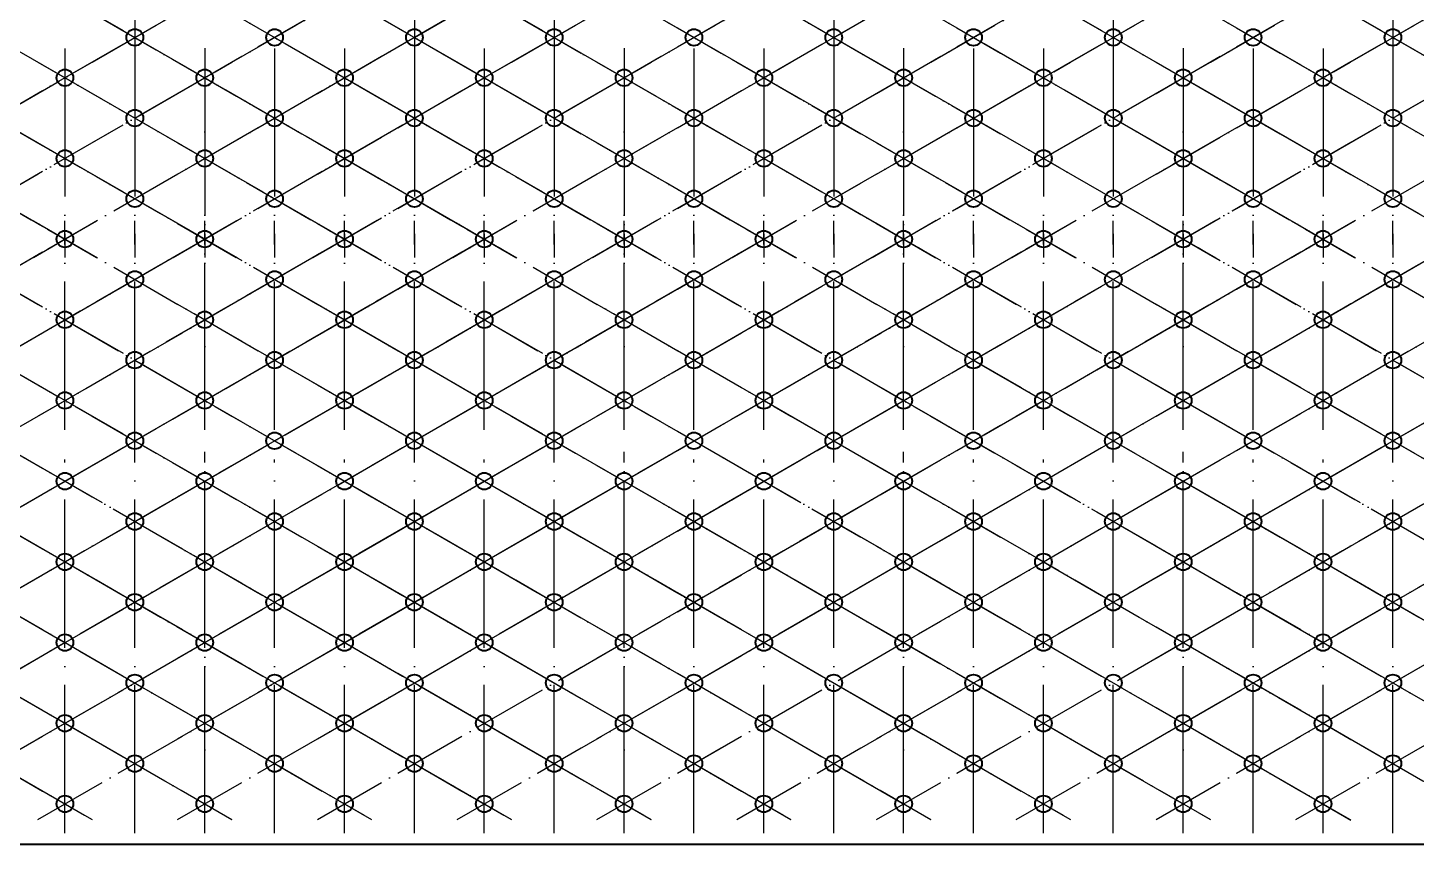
# Model space of a CAD drawing. Header units: millimetres. Extents: x 6220 to 53600, y -8031 to 13822.
# Drawn here: x 41515 to 42639, y -1292 to -631 of the extents above; entities that cross this region are included whole.
import ezdxf

# ---------------------------------------------------------------- set-up
doc = ezdxf.new("R2010")
doc.units = ezdxf.units.MM
doc.linetypes.add('ACAD_ISO04W100', pattern=[30, 24, -3, 0, -3])
doc.layers.add('粗线', color=7, linetype='Continuous', lineweight=40)
doc.layers.add('轮廓线', color=7, linetype='Continuous', lineweight=40)
doc.layers.add('轴线', color=5, linetype='ACAD_ISO04W100')

msp = doc.modelspace()

# ---------------------------------------------------------------- linework, layer by layer
at = {"layer": '粗线', "color": 0}
msp.add_line((39978.525, -1291.553), (43669.331, -1291.553), dxfattribs=at)
at = {"layer": '轮廓线', "color": 0}
for centre in [(41602.023, -638.489), (41602.023, -638.489), (41715.137, -638.489), (41715.137, -638.489), (41715.137, -638.489), (41828.251, -638.489), (41828.251, -638.489), (41828.251, -638.489), (41828.251, -638.489), (41941.365, -638.489), (41941.365, -638.489), (41941.365, -638.489), (41941.365, -638.489), (42054.479, -638.489), (42054.479, -638.489), (42054.479, -638.489), (42054.479, -638.489), (42054.479, -638.489), (42054.479, -638.489), (42054.479, -638.489), (42167.593, -638.489), (42167.593, -638.489), (42167.593, -638.489), (42167.593, -638.489), (42167.593, -638.489), (42280.707, -638.489), (42280.707, -638.489), (42280.707, -638.489), (42280.707, -638.489), (42280.707, -638.489), (42280.707, -638.489), (42393.821, -638.489), (42393.821, -638.489), (42393.821, -638.489), (42393.821, -638.489), (42506.935, -638.489), (42506.935, -638.489), (42506.935, -638.489), (42506.935, -638.489), (42506.935, -638.489), (42506.935, -638.489), (42620.049, -638.489), (42620.049, -638.489), (41545.465, -671.142), (41545.465, -671.142), (41545.465, -671.142), (41545.465, -671.142), (41658.58, -671.142), (41658.58, -671.142), (41658.58, -671.142), (41658.58, -671.142), (41658.58, -671.142), (41658.58, -671.142), (41771.694, -671.142), (41771.694, -671.142), (41771.694, -671.142), (41771.694, -671.142), (41884.808, -671.142), (41884.808, -671.142), (41884.808, -671.142), (41884.808, -671.142), (41884.808, -671.142), (41884.808, -671.142), (41884.808, -671.142), (41884.808, -671.142), (41997.922, -671.142), (41997.922, -671.142), (41997.922, -671.142), (41997.922, -671.142), (41997.922, -671.142), (41997.922, -671.142), (41997.922, -671.142), (41997.922, -671.142), (41997.922, -671.142), (41997.922, -671.142), (41997.922, -671.142), (41997.922, -671.142), (41997.922, -671.142), (41997.922, -671.142), (42111.036, -671.142), (42111.036, -671.142), (42111.036, -671.142), (42111.036, -671.142), (42111.036, -671.142), (42111.036, -671.142), (42111.036, -671.142), (42111.036, -671.142), (42111.036, -671.142), (42111.036, -671.142), (42224.15, -671.142), (42224.15, -671.142), (42224.15, -671.142), (42224.15, -671.142), (42224.15, -671.142), (42224.15, -671.142), (42224.15, -671.142), (42224.15, -671.142), (42224.15, -671.142), (42224.15, -671.142), (42224.15, -671.142), (42224.15, -671.142), (42337.264, -671.142), (42337.264, -671.142), (42337.264, -671.142), (42337.264, -671.142), (42337.264, -671.142), (42337.264, -671.142), (42337.264, -671.142), (42337.264, -671.142), (42450.378, -671.142), (42450.378, -671.142), (42450.378, -671.142), (42450.378, -671.142), (42450.378, -671.142), (42450.378, -671.142), (42450.378, -671.142), (42450.378, -671.142), (42450.378, -671.142), (42450.378, -671.142), (42450.378, -671.142), (42450.378, -671.142), (42563.492, -671.142), (42563.492, -671.142), (42563.492, -671.142), (42563.492, -671.142), (42563.492, -671.142), (42563.492, -671.142), (42563.492, -671.142), (42563.492, -671.142), (41602.023, -703.795), (41602.023, -703.795), (41715.137, -703.795), (41715.137, -703.795), (41828.251, -703.795), (41828.251, -703.795), (41828.251, -703.795), (41828.251, -703.795), (41941.365, -703.795), (41941.365, -703.795), (41941.365, -703.795), (42054.479, -703.795), (42054.479, -703.795), (42054.479, -703.795), (42054.479, -703.795), (42054.479, -703.795), (42167.593, -703.795), (42167.593, -703.795), (42167.593, -703.795), (42167.593, -703.795), (42280.707, -703.795), (42280.707, -703.795), (42280.707, -703.795), (42280.707, -703.795), (42393.821, -703.795), (42393.821, -703.795), (42393.821, -703.795), (42393.821, -703.795), (42506.935, -703.795), (42506.935, -703.795), (42506.935, -703.795), (42506.935, -703.795), (42620.049, -703.795), (42620.049, -703.795), (41545.465, -736.448), (41545.465, -736.448), (41658.58, -736.448), (41658.58, -736.448), (41658.58, -736.448), (41771.694, -736.448), (41771.694, -736.448), (41884.808, -736.448), (41884.808, -736.448), (41884.808, -736.448), (41884.808, -736.448), (41997.922, -736.448), (41997.922, -736.448), (41997.922, -736.448), (41997.922, -736.448), (41997.922, -736.448), (41997.922, -736.448), (41997.922, -736.448), (42111.036, -736.448), (42111.036, -736.448), (42111.036, -736.448), (42111.036, -736.448), (42111.036, -736.448), (42224.15, -736.448), (42224.15, -736.448), (42224.15, -736.448), (42224.15, -736.448), (42224.15, -736.448), (42224.15, -736.448), (42337.264, -736.448), (42337.264, -736.448), (42337.264, -736.448), (42337.264, -736.448), (42450.378, -736.448), (42450.378, -736.448), (42450.378, -736.448), (42450.378, -736.448), (42450.378, -736.448), (42450.378, -736.448), (42563.492, -736.448), (42563.492, -736.448), (42563.492, -736.448), (42563.492, -736.448), (41602.023, -769.102), (41602.023, -769.102), (41715.137, -769.102), (41715.137, -769.102), (41828.251, -769.102), (41828.251, -769.102), (41828.251, -769.102), (41828.251, -769.102), (41941.365, -769.102), (41941.365, -769.102), (41941.365, -769.102), (42054.479, -769.102), (42054.479, -769.102), (42054.479, -769.102), (42054.479, -769.102), (42054.479, -769.102), (42167.593, -769.102), (42167.593, -769.102), (42167.593, -769.102), (42167.593, -769.102), (42280.707, -769.102), (42280.707, -769.102), (42280.707, -769.102), (42280.707, -769.102), (42393.821, -769.102), (42393.821, -769.102), (42393.821, -769.102), (42393.821, -769.102), (42506.935, -769.102), (42506.935, -769.102), (42506.935, -769.102), (42506.935, -769.102), (42620.049, -769.102), (42620.049, -769.102), (41545.465, -801.755), (41545.465, -801.755), (41545.465, -801.755), (41545.465, -801.755), (41658.58, -801.755), (41658.58, -801.755), (41658.58, -801.755), (41658.58, -801.755), (41658.58, -801.755), (41658.58, -801.755), (41771.694, -801.755), (41771.694, -801.755), (41771.694, -801.755), (41771.694, -801.755), (41884.808, -801.755), (41884.808, -801.755), (41884.808, -801.755), (41884.808, -801.755), (41884.808, -801.755), (41884.808, -801.755), (41884.808, -801.755), (41884.808, -801.755), (41997.922, -801.755), (41997.922, -801.755), (41997.922, -801.755), (41997.922, -801.755), (41997.922, -801.755), (41997.922, -801.755), (41997.922, -801.755), (41997.922, -801.755), (41997.922, -801.755), (41997.922, -801.755), (41997.922, -801.755), (41997.922, -801.755), (41997.922, -801.755), (41997.922, -801.755), (42111.036, -801.755), (42111.036, -801.755), (42111.036, -801.755), (42111.036, -801.755), (42111.036, -801.755), (42111.036, -801.755), (42111.036, -801.755), (42111.036, -801.755), (42111.036, -801.755), (42111.036, -801.755), (42224.15, -801.755), (42224.15, -801.755), (42224.15, -801.755), (42224.15, -801.755), (42224.15, -801.755), (42224.15, -801.755), (42224.15, -801.755), (42224.15, -801.755), (42224.15, -801.755), (42224.15, -801.755), (42224.15, -801.755), (42224.15, -801.755), (42337.264, -801.755), (42337.264, -801.755), (42337.264, -801.755), (42337.264, -801.755), (42337.264, -801.755), (42337.264, -801.755), (42337.264, -801.755), (42337.264, -801.755), (42450.378, -801.755), (42450.378, -801.755), (42450.378, -801.755), (42450.378, -801.755), (42450.378, -801.755), (42450.378, -801.755), (42450.378, -801.755), (42450.378, -801.755), (42450.378, -801.755), (42450.378, -801.755), (42450.378, -801.755), (42450.378, -801.755), (42563.492, -801.755), (42563.492, -801.755), (42563.492, -801.755), (42563.492, -801.755), (42563.492, -801.755), (42563.492, -801.755), (42563.492, -801.755), (42563.492, -801.755), (41602.023, -834.408), (41602.023, -834.408), (41715.137, -834.408), (41715.137, -834.408), (41828.251, -834.408), (41828.251, -834.408), (41828.251, -834.408), (41828.251, -834.408), (41941.365, -834.408), (41941.365, -834.408), (41941.365, -834.408), (42054.479, -834.408), (42054.479, -834.408), (42054.479, -834.408), (42054.479, -834.408), (42054.479, -834.408), (42167.593, -834.408), (42167.593, -834.408), (42167.593, -834.408), (42167.593, -834.408), (42280.707, -834.408), (42280.707, -834.408), (42280.707, -834.408), (42280.707, -834.408), (42393.821, -834.408), (42393.821, -834.408), (42393.821, -834.408), (42393.821, -834.408), (42506.935, -834.408), (42506.935, -834.408), (42506.935, -834.408), (42506.935, -834.408), (42620.049, -834.408), (42620.049, -834.408), (41545.465, -867.061), (41545.465, -867.061), (41658.58, -867.061), (41658.58, -867.061), (41658.58, -867.061), (41771.694, -867.061), (41771.694, -867.061), (41884.808, -867.061), (41884.808, -867.061), (41884.808, -867.061), (41884.808, -867.061), (41997.922, -867.061), (41997.922, -867.061), (41997.922, -867.061), (41997.922, -867.061), (41997.922, -867.061), (41997.922, -867.061), (41997.922, -867.061), (42111.036, -867.061), (42111.036, -867.061), (42111.036, -867.061), (42111.036, -867.061), (42111.036, -867.061), (42224.15, -867.061), (42224.15, -867.061), (42224.15, -867.061), (42224.15, -867.061), (42224.15, -867.061), (42224.15, -867.061), (42337.264, -867.061), (42337.264, -867.061), (42337.264, -867.061), (42337.264, -867.061), (42450.378, -867.061), (42450.378, -867.061), (42450.378, -867.061), (42450.378, -867.061), (42450.378, -867.061), (42450.378, -867.061), (42563.492, -867.061), (42563.492, -867.061), (42563.492, -867.061), (42563.492, -867.061), (41602.023, -899.714), (41602.023, -899.714), (41715.137, -899.714), (41715.137, -899.714), (41828.251, -899.714), (41828.251, -899.714), (41828.251, -899.714), (41828.251, -899.714), (41941.365, -899.714), (41941.365, -899.714), (41941.365, -899.714), (42054.479, -899.714), (42054.479, -899.714), (42054.479, -899.714), (42054.479, -899.714), (42054.479, -899.714), (42167.593, -899.714), (42167.593, -899.714), (42167.593, -899.714), (42167.593, -899.714), (42280.707, -899.714), (42280.707, -899.714), (42280.707, -899.714), (42280.707, -899.714), (42393.821, -899.714), (42393.821, -899.714), (42393.821, -899.714), (42393.821, -899.714), (42506.935, -899.714), (42506.935, -899.714), (42506.935, -899.714), (42506.935, -899.714), (42620.049, -899.714), (42620.049, -899.714), (41545.465, -932.368), (41545.465, -932.368), (41545.465, -932.368), (41545.465, -932.368), (41658.58, -932.368), (41658.58, -932.368), (41658.58, -932.368), (41658.58, -932.368), (41658.58, -932.368), (41658.58, -932.368), (41771.694, -932.368), (41771.694, -932.368), (41771.694, -932.368), (41771.694, -932.368), (41884.808, -932.368), (41884.808, -932.368), (41884.808, -932.368), (41884.808, -932.368), (41884.808, -932.368), (41884.808, -932.368), (41884.808, -932.368), (41884.808, -932.368), (41997.922, -932.368), (41997.922, -932.368), (41997.922, -932.368), (41997.922, -932.368), (41997.922, -932.368), (41997.922, -932.368), (41997.922, -932.368), (41997.922, -932.368), (41997.922, -932.368), (41997.922, -932.368), (41997.922, -932.368), (41997.922, -932.368), (41997.922, -932.368), (41997.922, -932.368), (42111.036, -932.368), (42111.036, -932.368), (42111.036, -932.368), (42111.036, -932.368), (42111.036, -932.368), (42111.036, -932.368), (42111.036, -932.368), (42111.036, -932.368), (42111.036, -932.368), (42111.036, -932.368), (42224.15, -932.368), (42224.15, -932.368), (42224.15, -932.368), (42224.15, -932.368), (42224.15, -932.368), (42224.15, -932.368), (42224.15, -932.368), (42224.15, -932.368), (42224.15, -932.368), (42224.15, -932.368), (42224.15, -932.368), (42224.15, -932.368), (42337.264, -932.368), (42337.264, -932.368), (42337.264, -932.368), (42337.264, -932.368), (42337.264, -932.368), (42337.264, -932.368), (42337.264, -932.368), (42337.264, -932.368), (42450.378, -932.368), (42450.378, -932.368), (42450.378, -932.368), (42450.378, -932.368), (42450.378, -932.368), (42450.378, -932.368), (42450.378, -932.368), (42450.378, -932.368), (42450.378, -932.368), (42450.378, -932.368), (42450.378, -932.368), (42450.378, -932.368), (42563.492, -932.368), (42563.492, -932.368), (42563.492, -932.368), (42563.492, -932.368), (42563.492, -932.368), (42563.492, -932.368), (42563.492, -932.368), (42563.492, -932.368), (41602.023, -965.021), (41602.023, -965.021), (41715.137, -965.021), (41715.137, -965.021), (41715.137, -965.021), (41828.251, -965.021), (41828.251, -965.021), (41828.251, -965.021), (41828.251, -965.021), (41941.365, -965.021), (41941.365, -965.021), (41941.365, -965.021), (41941.365, -965.021), (42054.479, -965.021), (42054.479, -965.021), (42054.479, -965.021), (42054.479, -965.021), (42054.479, -965.021), (42054.479, -965.021), (42054.479, -965.021), (42167.593, -965.021), (42167.593, -965.021), (42167.593, -965.021), (42167.593, -965.021), (42167.593, -965.021), (42280.707, -965.021), (42280.707, -965.021), (42280.707, -965.021), (42280.707, -965.021), (42280.707, -965.021), (42280.707, -965.021), (42393.821, -965.021), (42393.821, -965.021), (42393.821, -965.021), (42393.821, -965.021), (42506.935, -965.021), (42506.935, -965.021), (42506.935, -965.021), (42506.935, -965.021), (42506.935, -965.021), (42506.935, -965.021), (42620.049, -965.021), (42620.049, -965.021), (41545.465, -997.674), (41545.465, -997.674), (41545.465, -997.674), (41545.465, -997.674), (41658.58, -997.674), (41658.58, -997.674), (41658.58, -997.674), (41658.58, -997.674), (41658.58, -997.674), (41658.58, -997.674), (41771.694, -997.674), (41771.694, -997.674), (41771.694, -997.674), (41771.694, -997.674), (41884.808, -997.674), (41884.808, -997.674), (41884.808, -997.674), (41884.808, -997.674), (41884.808, -997.674), (41884.808, -997.674), (41884.808, -997.674), (41884.808, -997.674), (41997.922, -997.674), (41997.922, -997.674), (41997.922, -997.674), (41997.922, -997.674), (41997.922, -997.674), (41997.922, -997.674), (41997.922, -997.674), (41997.922, -997.674), (41997.922, -997.674), (41997.922, -997.674), (41997.922, -997.674), (41997.922, -997.674), (41997.922, -997.674), (41997.922, -997.674), (42111.036, -997.674), (42111.036, -997.674), (42111.036, -997.674), (42111.036, -997.674), (42111.036, -997.674), (42111.036, -997.674), (42111.036, -997.674), (42111.036, -997.674), (42111.036, -997.674), (42111.036, -997.674), (42224.15, -997.674), (42224.15, -997.674), (42224.15, -997.674), (42224.15, -997.674), (42224.15, -997.674), (42224.15, -997.674), (42224.15, -997.674), (42224.15, -997.674), (42224.15, -997.674), (42224.15, -997.674), (42224.15, -997.674), (42224.15, -997.674), (42337.264, -997.674), (42337.264, -997.674), (42337.264, -997.674), (42337.264, -997.674), (42337.264, -997.674), (42337.264, -997.674), (42337.264, -997.674), (42337.264, -997.674), (42450.378, -997.674), (42450.378, -997.674), (42450.378, -997.674), (42450.378, -997.674), (42450.378, -997.674), (42450.378, -997.674), (42450.378, -997.674), (42450.378, -997.674), (42450.378, -997.674), (42450.378, -997.674), (42450.378, -997.674), (42450.378, -997.674), (42563.492, -997.674), (42563.492, -997.674), (42563.492, -997.674), (42563.492, -997.674), (42563.492, -997.674), (42563.492, -997.674), (42563.492, -997.674), (42563.492, -997.674), (41602.023, -1030.327), (41602.023, -1030.327), (41715.137, -1030.327), (41715.137, -1030.327), (41715.137, -1030.327), (41828.251, -1030.327), (41828.251, -1030.327), (41828.251, -1030.327), (41828.251, -1030.327), (41941.365, -1030.327), (41941.365, -1030.327), (41941.365, -1030.327), (41941.365, -1030.327), (42054.479, -1030.327), (42054.479, -1030.327), (42054.479, -1030.327), (42054.479, -1030.327), (42054.479, -1030.327), (42054.479, -1030.327), (42054.479, -1030.327), (42167.593, -1030.327), (42167.593, -1030.327), (42167.593, -1030.327), (42167.593, -1030.327), (42167.593, -1030.327), (42280.707, -1030.327), (42280.707, -1030.327), (42280.707, -1030.327), (42280.707, -1030.327), (42280.707, -1030.327), (42280.707, -1030.327), (42393.821, -1030.327), (42393.821, -1030.327), (42393.821, -1030.327), (42393.821, -1030.327), (42506.935, -1030.327), (42506.935, -1030.327), (42506.935, -1030.327), (42506.935, -1030.327), (42506.935, -1030.327), (42506.935, -1030.327), (42620.049, -1030.327), (42620.049, -1030.327), (41545.465, -1062.981), (41545.465, -1062.981), (41658.58, -1062.981), (41658.58, -1062.981), (41658.58, -1062.981), (41771.694, -1062.981), (41771.694, -1062.981), (41884.808, -1062.981), (41884.808, -1062.981), (41884.808, -1062.981), (41884.808, -1062.981), (41997.922, -1062.981), (41997.922, -1062.981), (41997.922, -1062.981), (41997.922, -1062.981), (41997.922, -1062.981), (41997.922, -1062.981), (41997.922, -1062.981), (42111.036, -1062.981), (42111.036, -1062.981), (42111.036, -1062.981), (42111.036, -1062.981), (42111.036, -1062.981), (42224.15, -1062.981), (42224.15, -1062.981), (42224.15, -1062.981), (42224.15, -1062.981), (42224.15, -1062.981), (42224.15, -1062.981), (42337.264, -1062.981), (42337.264, -1062.981), (42337.264, -1062.981), (42337.264, -1062.981), (42450.378, -1062.981), (42450.378, -1062.981), (42450.378, -1062.981), (42450.378, -1062.981), (42450.378, -1062.981), (42450.378, -1062.981), (42563.492, -1062.981), (42563.492, -1062.981), (42563.492, -1062.981), (42563.492, -1062.981), (41602.023, -1095.634), (41602.023, -1095.634), (41715.137, -1095.634), (41715.137, -1095.634), (41715.137, -1095.634), (41828.251, -1095.634), (41828.251, -1095.634), (41828.251, -1095.634), (41828.251, -1095.634), (41941.365, -1095.634), (41941.365, -1095.634), (41941.365, -1095.634), (41941.365, -1095.634), (42054.479, -1095.634), (42054.479, -1095.634), (42054.479, -1095.634), (42054.479, -1095.634), (42054.479, -1095.634), (42054.479, -1095.634), (42054.479, -1095.634), (42167.593, -1095.634), (42167.593, -1095.634), (42167.593, -1095.634), (42167.593, -1095.634), (42167.593, -1095.634), (42280.707, -1095.634), (42280.707, -1095.634), (42280.707, -1095.634), (42280.707, -1095.634), (42280.707, -1095.634), (42280.707, -1095.634), (42393.821, -1095.634), (42393.821, -1095.634), (42393.821, -1095.634), (42393.821, -1095.634), (42506.935, -1095.634), (42506.935, -1095.634), (42506.935, -1095.634), (42506.935, -1095.634), (42506.935, -1095.634), (42506.935, -1095.634), (42620.049, -1095.634), (42620.049, -1095.634), (41545.465, -1128.287), (41545.465, -1128.287), (41658.58, -1128.287), (41658.58, -1128.287), (41658.58, -1128.287), (41771.694, -1128.287), (41771.694, -1128.287), (41884.808, -1128.287), (41884.808, -1128.287), (41884.808, -1128.287), (41884.808, -1128.287), (41997.922, -1128.287), (41997.922, -1128.287), (41997.922, -1128.287), (41997.922, -1128.287), (41997.922, -1128.287), (41997.922, -1128.287), (41997.922, -1128.287), (42111.036, -1128.287), (42111.036, -1128.287), (42111.036, -1128.287), (42111.036, -1128.287), (42111.036, -1128.287), (42224.15, -1128.287), (42224.15, -1128.287), (42224.15, -1128.287), (42224.15, -1128.287), (42224.15, -1128.287), (42224.15, -1128.287), (42337.264, -1128.287), (42337.264, -1128.287), (42337.264, -1128.287), (42337.264, -1128.287), (42450.378, -1128.287), (42450.378, -1128.287), (42450.378, -1128.287), (42450.378, -1128.287), (42450.378, -1128.287), (42450.378, -1128.287), (42563.492, -1128.287), (42563.492, -1128.287), (42563.492, -1128.287), (42563.492, -1128.287), (41602.023, -1160.94), (41602.023, -1160.94), (41715.137, -1160.94), (41715.137, -1160.94), (41715.137, -1160.94), (41828.251, -1160.94), (41828.251, -1160.94), (41828.251, -1160.94), (41828.251, -1160.94), (41941.365, -1160.94), (41941.365, -1160.94), (41941.365, -1160.94), (41941.365, -1160.94), (42054.479, -1160.94), (42054.479, -1160.94), (42054.479, -1160.94), (42054.479, -1160.94), (42054.479, -1160.94), (42054.479, -1160.94), (42054.479, -1160.94), (42167.593, -1160.94), (42167.593, -1160.94), (42167.593, -1160.94), (42167.593, -1160.94), (42167.593, -1160.94), (42280.707, -1160.94), (42280.707, -1160.94), (42280.707, -1160.94), (42280.707, -1160.94), (42280.707, -1160.94), (42280.707, -1160.94), (42393.821, -1160.94), (42393.821, -1160.94), (42393.821, -1160.94), (42393.821, -1160.94), (42506.935, -1160.94), (42506.935, -1160.94), (42506.935, -1160.94), (42506.935, -1160.94), (42506.935, -1160.94), (42506.935, -1160.94), (42620.049, -1160.94), (42620.049, -1160.94), (41545.465, -1193.593), (41545.465, -1193.593), (41658.58, -1193.593), (41658.58, -1193.593), (41658.58, -1193.593), (41771.694, -1193.593), (41771.694, -1193.593), (41884.808, -1193.593), (41884.808, -1193.593), (41884.808, -1193.593), (41884.808, -1193.593), (41997.922, -1193.593), (41997.922, -1193.593), (41997.922, -1193.593), (41997.922, -1193.593), (41997.922, -1193.593), (41997.922, -1193.593), (41997.922, -1193.593), (42111.036, -1193.593), (42111.036, -1193.593), (42111.036, -1193.593), (42111.036, -1193.593), (42111.036, -1193.593), (42224.15, -1193.593), (42224.15, -1193.593), (42224.15, -1193.593), (42224.15, -1193.593), (42224.15, -1193.593), (42224.15, -1193.593), (42337.264, -1193.593), (42337.264, -1193.593), (42337.264, -1193.593), (42337.264, -1193.593), (42450.378, -1193.593), (42450.378, -1193.593), (42450.378, -1193.593), (42450.378, -1193.593), (42450.378, -1193.593), (42450.378, -1193.593), (42563.492, -1193.593), (42563.492, -1193.593), (42563.492, -1193.593), (42563.492, -1193.593), (41602.023, -1226.247), (41602.023, -1226.247), (41715.137, -1226.247), (41715.137, -1226.247), (41715.137, -1226.247), (41828.251, -1226.247), (41828.251, -1226.247), (41828.251, -1226.247), (41828.251, -1226.247), (41941.365, -1226.247), (41941.365, -1226.247), (41941.365, -1226.247), (41941.365, -1226.247), (42054.479, -1226.247), (42054.479, -1226.247), (42054.479, -1226.247), (42054.479, -1226.247), (42054.479, -1226.247), (42054.479, -1226.247), (42054.479, -1226.247), (42167.593, -1226.247), (42167.593, -1226.247), (42167.593, -1226.247), (42167.593, -1226.247), (42167.593, -1226.247), (42280.707, -1226.247), (42280.707, -1226.247), (42280.707, -1226.247), (42280.707, -1226.247), (42280.707, -1226.247), (42280.707, -1226.247), (42393.821, -1226.247), (42393.821, -1226.247), (42393.821, -1226.247), (42393.821, -1226.247), (42506.935, -1226.247), (42506.935, -1226.247), (42506.935, -1226.247), (42506.935, -1226.247), (42506.935, -1226.247), (42506.935, -1226.247), (42620.049, -1226.247), (42620.049, -1226.247), (41545.465, -1258.9), (41545.465, -1258.9), (41658.58, -1258.9), (41658.58, -1258.9), (41658.58, -1258.9), (41771.694, -1258.9), (41771.694, -1258.9), (41884.808, -1258.9), (41884.808, -1258.9), (41884.808, -1258.9), (41884.808, -1258.9), (41997.922, -1258.9), (41997.922, -1258.9), (41997.922, -1258.9), (41997.922, -1258.9), (41997.922, -1258.9), (41997.922, -1258.9), (41997.922, -1258.9), (42111.036, -1258.9), (42111.036, -1258.9), (42111.036, -1258.9), (42111.036, -1258.9), (42111.036, -1258.9), (42224.15, -1258.9), (42224.15, -1258.9), (42224.15, -1258.9), (42224.15, -1258.9), (42224.15, -1258.9), (42224.15, -1258.9), (42337.264, -1258.9), (42337.264, -1258.9), (42337.264, -1258.9), (42337.264, -1258.9), (42450.378, -1258.9), (42450.378, -1258.9), (42450.378, -1258.9), (42450.378, -1258.9), (42450.378, -1258.9), (42450.378, -1258.9), (42563.492, -1258.9), (42563.492, -1258.9), (42563.492, -1258.9), (42563.492, -1258.9)]:
    msp.add_circle(centre, 6.754, dxfattribs=at)
at = {"layer": '轴线', "color": 0, "ltscale": 5}
for p, q in [((41602.023, -320.869), (41602.023, -657.374)), ((41828.251, -320.869), (41828.251, -657.374)), ((41941.365, -320.869), (41941.365, -657.374)), ((42167.593, -320.869), (42167.593, -657.374)), ((42167.593, -320.869), (42167.593, -657.374)), ((42393.821, -320.869), (42393.821, -657.374)), ((42393.821, -320.869), (42393.821, -657.374)), ((42620.049, -320.869), (42620.049, -657.374)), ((41545.465, -647.401), (41545.465, -816.509)), ((41545.465, -647.401), (41545.465, -816.509)), ((41602.023, -647.401), (41602.023, -816.509)), ((41602.023, -647.401), (41602.023, -816.509)), ((41658.58, -647.401), (41658.58, -816.509)), ((41658.58, -647.401), (41658.58, -816.509)), ((41715.137, -647.401), (41715.137, -816.509)), ((41715.137, -647.401), (41715.137, -816.509)), ((41771.694, -647.401), (41771.694, -816.509)), ((41771.694, -647.401), (41771.694, -816.509)), ((41828.251, -647.401), (41828.251, -816.509)), ((41828.251, -647.401), (41828.251, -816.509)), ((41884.808, -647.401), (41884.808, -816.509)), ((41884.808, -647.401), (41884.808, -816.509)), ((41884.808, -647.401), (41884.808, -816.509)), ((41884.808, -647.401), (41884.808, -816.509)), ((41941.365, -647.401), (41941.365, -816.509)), ((41941.365, -647.401), (41941.365, -816.509)), ((41941.365, -647.401), (41941.365, -816.509)), ((41997.922, -647.401), (41997.922, -816.509)), ((41997.922, -647.401), (41997.922, -816.509)), ((41997.922, -647.401), (41997.922, -816.509)), ((41997.922, -647.401), (41997.922, -816.509)), ((41997.922, -647.401), (41997.922, -816.509)), ((42054.479, -647.401), (42054.479, -816.509)), ((42054.479, -647.401), (42054.479, -816.509)), ((42054.479, -647.401), (42054.479, -816.509)), ((42054.479, -647.401), (42054.479, -816.509)), ((42054.479, -647.401), (42054.479, -816.509)), ((42111.036, -647.401), (42111.036, -816.509)), ((42111.036, -647.401), (42111.036, -816.509)), ((42111.036, -647.401), (42111.036, -816.509)), ((42111.036, -647.401), (42111.036, -816.509)), ((42111.036, -647.401), (42111.036, -816.509)), ((42167.593, -647.401), (42167.593, -816.509)), ((42167.593, -647.401), (42167.593, -816.509)), ((42167.593, -647.401), (42167.593, -816.509)), ((42167.593, -647.401), (42167.593, -816.509)), ((42224.15, -647.401), (42224.15, -816.509)), ((42224.15, -647.401), (42224.15, -816.509)), ((42224.15, -647.401), (42224.15, -816.509)), ((42224.15, -647.401), (42224.15, -816.509)), ((42280.707, -647.401), (42280.707, -816.509)), ((42280.707, -647.401), (42280.707, -816.509)), ((42280.707, -647.401), (42280.707, -816.509)), ((42280.707, -647.401), (42280.707, -816.509)), ((42337.264, -647.401), (42337.264, -816.509)), ((42337.264, -647.401), (42337.264, -816.509)), ((42337.264, -647.401), (42337.264, -816.509)), ((42337.264, -647.401), (42337.264, -816.509)), ((42393.821, -647.401), (42393.821, -816.509)), ((42393.821, -647.401), (42393.821, -816.509)), ((42393.821, -647.401), (42393.821, -816.509)), ((42393.821, -647.401), (42393.821, -816.509)), ((42450.378, -647.401), (42450.378, -816.509)), ((42450.378, -647.401), (42450.378, -816.509)), ((42450.378, -647.401), (42450.378, -816.509)), ((42450.378, -647.401), (42450.378, -816.509)), ((42506.935, -647.401), (42506.935, -816.509)), ((42506.935, -647.401), (42506.935, -816.509)), ((42506.935, -647.401), (42506.935, -816.509)), ((42506.935, -647.401), (42506.935, -816.509)), ((42563.492, -647.401), (42563.492, -816.509)), ((42563.492, -647.401), (42563.492, -816.509)), ((42563.492, -647.401), (42563.492, -816.509)), ((42563.492, -647.401), (42563.492, -816.509)), ((42620.049, -647.401), (42620.049, -816.509)), ((42620.049, -647.401), (42620.049, -816.509)), ((41545.465, -956.109), (41545.465, -787)), ((41545.465, -956.109), (41545.465, -787)), ((41602.023, -956.109), (41602.023, -787)), ((41602.023, -956.109), (41602.023, -787)), ((41658.58, -956.109), (41658.58, -787)), ((41658.58, -956.109), (41658.58, -787)), ((41715.137, -956.109), (41715.137, -787)), ((41715.137, -956.109), (41715.137, -787)), ((41771.694, -956.109), (41771.694, -787)), ((41771.694, -956.109), (41771.694, -787)), ((41828.251, -956.109), (41828.251, -787)), ((41828.251, -956.109), (41828.251, -787)), ((41884.808, -956.109), (41884.808, -787)), ((41884.808, -956.109), (41884.808, -787)), ((41884.808, -956.109), (41884.808, -787)), ((41884.808, -956.109), (41884.808, -787)), ((41941.365, -956.109), (41941.365, -787)), ((41941.365, -956.109), (41941.365, -787)), ((41941.365, -956.109), (41941.365, -787)), ((41997.922, -956.109), (41997.922, -787)), ((41997.922, -956.109), (41997.922, -787)), ((41997.922, -956.109), (41997.922, -787)), ((41997.922, -956.109), (41997.922, -787)), ((41997.922, -956.109), (41997.922, -787)), ((42054.479, -956.109), (42054.479, -787)), ((42054.479, -956.109), (42054.479, -787)), ((42054.479, -956.109), (42054.479, -787)), ((42054.479, -956.109), (42054.479, -787)), ((42054.479, -956.109), (42054.479, -787)), ((42111.036, -956.109), (42111.036, -787)), ((42111.036, -956.109), (42111.036, -787)), ((42111.036, -956.109), (42111.036, -787)), ((42111.036, -956.109), (42111.036, -787)), ((42111.036, -956.109), (42111.036, -787)), ((42167.593, -956.109), (42167.593, -787)), ((42167.593, -956.109), (42167.593, -787)), ((42167.593, -956.109), (42167.593, -787)), ((42167.593, -956.109), (42167.593, -787)), ((42224.15, -956.109), (42224.15, -787)), ((42224.15, -956.109), (42224.15, -787)), ((42224.15, -956.109), (42224.15, -787)), ((42224.15, -956.109), (42224.15, -787)), ((42280.707, -956.109), (42280.707, -787)), ((42280.707, -956.109), (42280.707, -787)), ((42280.707, -956.109), (42280.707, -787)), ((42280.707, -956.109), (42280.707, -787)), ((42337.264, -956.109), (42337.264, -787)), ((42337.264, -956.109), (42337.264, -787)), ((42337.264, -956.109), (42337.264, -787)), ((42337.264, -956.109), (42337.264, -787)), ((42393.821, -956.109), (42393.821, -787)), ((42393.821, -956.109), (42393.821, -787)), ((42393.821, -956.109), (42393.821, -787)), ((42393.821, -956.109), (42393.821, -787)), ((42450.378, -956.109), (42450.378, -787)), ((42450.378, -956.109), (42450.378, -787)), ((42450.378, -956.109), (42450.378, -787)), ((42450.378, -956.109), (42450.378, -787)), ((42506.935, -956.109), (42506.935, -787)), ((42506.935, -956.109), (42506.935, -787)), ((42506.935, -956.109), (42506.935, -787)), ((42506.935, -956.109), (42506.935, -787)), ((42563.492, -956.109), (42563.492, -787)), ((42563.492, -956.109), (42563.492, -787)), ((42563.492, -956.109), (42563.492, -787)), ((42563.492, -956.109), (42563.492, -787)), ((42620.049, -956.109), (42620.049, -787)), ((42620.049, -956.109), (42620.049, -787)), ((41602.023, -1282.641), (41602.023, -946.136)), ((41828.251, -1282.641), (41828.251, -946.136)), ((41941.365, -1282.641), (41941.365, -946.136)), ((42167.593, -1282.641), (42167.593, -946.136)), ((42167.593, -1282.641), (42167.593, -946.136)), ((42393.821, -1282.641), (42393.821, -946.136)), ((42393.821, -1282.641), (42393.821, -946.136)), ((42620.049, -1282.641), (42620.049, -946.136)), ((41545.465, -1282.641), (41545.465, -980.111)), ((41545.465, -1282.641), (41545.465, -980.111)), ((41602.023, -1282.641), (41602.023, -980.111)), ((41658.58, -1282.641), (41658.58, -980.111)), ((41658.58, -1282.641), (41658.58, -980.111)), ((41715.137, -1282.641), (41715.137, -980.111)), ((41715.137, -1282.641), (41715.137, -980.111)), ((41715.137, -1282.641), (41715.137, -980.111)), ((41771.694, -1282.641), (41771.694, -980.111)), ((41771.694, -1282.641), (41771.694, -980.111)), ((41828.251, -1282.641), (41828.251, -980.111)), ((41884.808, -1282.641), (41884.808, -980.111)), ((41884.808, -1282.641), (41884.808, -980.111)), ((41884.808, -1282.641), (41884.808, -980.111)), ((41884.808, -1282.641), (41884.808, -980.111)), ((41941.365, -1282.641), (41941.365, -980.111)), ((41941.365, -1282.641), (41941.365, -980.111)), ((41941.365, -1282.641), (41941.365, -980.111)), ((41997.922, -1282.641), (41997.922, -980.111)), ((41997.922, -1282.641), (41997.922, -980.111)), ((41997.922, -1282.641), (41997.922, -980.111)), ((41997.922, -1282.641), (41997.922, -980.111)), ((41997.922, -1282.641), (41997.922, -980.111)), ((42054.479, -1282.641), (42054.479, -980.111)), ((42054.479, -1282.641), (42054.479, -980.111)), ((42054.479, -1282.641), (42054.479, -980.111)), ((42054.479, -1282.641), (42054.479, -980.111)), ((42054.479, -1282.641), (42054.479, -980.111)), ((42054.479, -1282.641), (42054.479, -980.111)), ((42054.479, -1282.641), (42054.479, -980.111)), ((42111.036, -1282.641), (42111.036, -980.111)), ((42111.036, -1282.641), (42111.036, -980.111)), ((42111.036, -1282.641), (42111.036, -980.111)), ((42111.036, -1282.641), (42111.036, -980.111)), ((42111.036, -1282.641), (42111.036, -980.111)), ((42167.593, -1282.641), (42167.593, -980.111)), ((42167.593, -1282.641), (42167.593, -980.111)), ((42167.593, -1282.641), (42167.593, -980.111)), ((42224.15, -1282.641), (42224.15, -980.111)), ((42224.15, -1282.641), (42224.15, -980.111)), ((42224.15, -1282.641), (42224.15, -980.111)), ((42224.15, -1282.641), (42224.15, -980.111)), ((42280.707, -1282.641), (42280.707, -980.111)), ((42280.707, -1282.641), (42280.707, -980.111)), ((42280.707, -1282.641), (42280.707, -980.111)), ((42280.707, -1282.641), (42280.707, -980.111)), ((42280.707, -1282.641), (42280.707, -980.111)), ((42280.707, -1282.641), (42280.707, -980.111)), ((42337.264, -1282.641), (42337.264, -980.111)), ((42337.264, -1282.641), (42337.264, -980.111)), ((42337.264, -1282.641), (42337.264, -980.111)), ((42337.264, -1282.641), (42337.264, -980.111)), ((42393.821, -1282.641), (42393.821, -980.111)), ((42393.821, -1282.641), (42393.821, -980.111)), ((42450.378, -1282.641), (42450.378, -980.111)), ((42450.378, -1282.641), (42450.378, -980.111)), ((42450.378, -1282.641), (42450.378, -980.111)), ((42450.378, -1282.641), (42450.378, -980.111)), ((42506.935, -1282.641), (42506.935, -980.111)), ((42506.935, -1282.641), (42506.935, -980.111)), ((42506.935, -1282.641), (42506.935, -980.111)), ((42506.935, -1282.641), (42506.935, -980.111)), ((42506.935, -1282.641), (42506.935, -980.111)), ((42506.935, -1282.641), (42506.935, -980.111)), ((42563.492, -1282.641), (42563.492, -980.111)), ((42563.492, -1282.641), (42563.492, -980.111)), ((42563.492, -1282.641), (42563.492, -980.111)), ((42563.492, -1282.641), (42563.492, -980.111)), ((42620.049, -1282.641), (42620.049, -980.111))]:
    msp.add_line(p, q, dxfattribs=at)
at = {"layer": '轴线', "color": 0, "ltscale": 2.5}
for p, q in [((41602.023, -638.489), (41963.305, -429.902)), ((41715.137, -638.489), (42076.419, -429.902)), ((41715.137, -638.489), (42076.419, -429.902)), ((41828.251, -638.489), (42189.533, -429.902)), ((41941.365, -638.489), (42302.647, -429.902)), ((41941.365, -638.489), (42302.647, -429.902)), ((42167.593, -638.489), (42528.875, -429.902)), ((42167.593, -638.489), (42528.875, -429.902)), ((42393.821, -638.489), (42755.103, -429.902)), ((42620.049, -638.489), (42981.332, -429.902)), ((41680.524, -658.472), (41963.305, -495.209)), ((41793.638, -658.472), (42076.419, -495.209)), ((41793.638, -658.472), (42076.419, -495.209)), ((41906.752, -658.472), (42189.533, -495.209)), ((42019.866, -658.472), (42302.647, -495.209)), ((42019.866, -658.472), (42302.647, -495.209)), ((42246.094, -658.472), (42528.875, -495.209)), ((42246.094, -658.472), (42528.875, -495.209)), ((42472.322, -658.472), (42755.103, -495.209)), ((41410.407, -527.859), (41602.023, -638.489)), ((41636.635, -527.859), (41828.251, -638.489)), ((41749.749, -527.859), (41941.365, -638.489)), ((41975.977, -527.859), (42167.593, -638.489)), ((41975.977, -527.859), (42167.593, -638.489)), ((42202.206, -527.859), (42393.821, -638.489)), ((42202.206, -527.859), (42393.821, -638.489)), ((42393.821, -638.489), (42586.113, -527.469)), ((42428.434, -527.859), (42620.049, -638.489)), ((41567.41, -658.472), (41737.077, -560.515)), ((41793.638, -658.472), (41963.305, -560.515)), ((41906.752, -658.472), (42076.419, -560.515)), ((41906.752, -658.472), (42076.419, -560.515)), ((42019.866, -658.472), (42189.533, -560.515)), ((42132.98, -658.472), (42302.647, -560.515)), ((42132.98, -658.472), (42302.647, -560.515)), ((42359.208, -658.472), (42528.875, -560.515)), ((42359.208, -658.472), (42528.875, -560.515)), ((42585.437, -658.472), (42755.103, -560.515)), ((41636.635, -593.166), (41737.077, -651.156)), ((41636.635, -683.811), (41793.638, -593.166)), ((41749.749, -683.811), (41906.752, -593.166)), ((41862.863, -593.166), (41963.305, -651.156)), ((41975.977, -593.166), (42076.419, -651.156)), ((41975.977, -683.811), (42132.98, -593.166)), ((41975.977, -593.166), (42076.419, -651.156)), ((41975.977, -683.811), (42132.98, -593.166)), ((42089.092, -593.166), (42189.533, -651.156)), ((42202.206, -593.166), (42302.647, -651.156)), ((42202.206, -683.811), (42359.208, -593.166)), ((42202.206, -593.166), (42302.647, -651.156)), ((42202.206, -683.811), (42359.208, -593.166)), ((42428.434, -683.811), (42586.113, -592.775)), ((42428.434, -593.166), (42586.113, -684.202)), ((42428.434, -593.166), (42528.875, -651.156)), ((42428.434, -683.811), (42585.437, -593.166)), ((42472.322, -658.472), (42586.113, -592.775)), ((41206.123, -605.835), (41571.021, -816.509)), ((41432.351, -605.835), (41797.249, -816.509)), ((41545.465, -605.835), (41910.363, -816.509)), ((41658.58, -605.835), (42023.477, -816.509)), ((41771.694, -605.835), (42136.591, -816.509)), ((41771.694, -605.835), (42136.591, -816.509)), ((41997.922, -605.835), (42362.819, -816.509)), ((41997.922, -605.835), (42362.819, -816.509)), ((42224.15, -605.835), (42586.113, -814.815)), ((42224.15, -605.835), (42589.048, -816.509)), ((42450.378, -605.835), (42586.113, -684.202)), ((42450.378, -605.835), (42815.276, -816.509)), ((42563.492, -605.835), (42928.39, -816.509)), ((41567.41, -618.505), (41737.077, -716.462)), ((41793.638, -618.505), (41963.305, -716.462)), ((41906.752, -618.505), (42076.419, -716.462)), ((41906.752, -618.505), (42076.419, -716.462)), ((42019.866, -618.505), (42189.533, -716.462)), ((42132.98, -618.505), (42302.647, -716.462)), ((42132.98, -618.505), (42302.647, -716.462)), ((42359.208, -618.505), (42528.875, -716.462)), ((42359.208, -618.505), (42528.875, -716.462)), ((42585.437, -618.505), (42755.103, -716.462)), ((41375.794, -638.489), (41684.135, -816.509)), ((41410.407, -749.118), (41602.023, -638.489)), ((41602.023, -638.489), (41910.363, -816.509)), ((41636.635, -749.118), (41828.251, -638.489)), ((41715.137, -638.489), (42023.477, -816.509)), ((41715.137, -638.489), (42023.477, -816.509)), ((41749.749, -749.118), (41941.365, -638.489)), ((41828.251, -638.489), (42136.591, -816.509)), ((41941.365, -638.489), (42249.705, -816.509)), ((41941.365, -638.489), (42249.705, -816.509)), ((41975.977, -749.118), (42167.593, -638.489)), ((41975.977, -749.118), (42167.593, -638.489)), ((42167.593, -638.489), (42475.934, -816.509)), ((42167.593, -638.489), (42475.934, -816.509)), ((42202.206, -749.118), (42393.821, -638.489)), ((42202.206, -749.118), (42393.821, -638.489)), ((42393.821, -638.489), (42586.113, -749.509)), ((42393.821, -638.489), (42702.162, -816.509)), ((42428.434, -749.118), (42620.049, -638.489)), ((42620.049, -638.489), (42928.39, -816.509)), ((41658.58, -647.332), (41658.58, -816.509)), ((41997.922, -647.332), (41997.922, -816.509)), ((41997.922, -647.332), (41997.922, -816.509)), ((42224.15, -647.332), (42224.15, -816.509)), ((42224.15, -647.332), (42224.15, -816.509)), ((42450.378, -647.332), (42450.378, -816.509)), ((42450.378, -647.332), (42450.378, -816.509)), ((41293.682, -816.509), (41567.41, -658.472)), ((41406.796, -816.509), (41680.524, -658.472)), ((41410.407, -658.472), (41684.135, -816.509)), ((41410.407, -814.424), (41680.524, -658.472)), ((41519.91, -816.509), (41793.638, -658.472)), ((41523.521, -658.472), (41737.077, -781.769)), ((41523.521, -658.472), (41797.249, -816.509)), ((41633.024, -816.509), (41906.752, -658.472)), ((41633.024, -816.509), (41906.752, -658.472)), ((41636.635, -658.472), (41910.363, -816.509)), ((41636.635, -814.424), (41906.752, -658.472)), ((41746.138, -816.509), (42019.866, -658.472)), ((41746.138, -816.509), (42019.866, -658.472)), ((41746.138, -816.509), (42019.866, -658.472)), ((41749.749, -658.472), (41963.305, -781.769)), ((41749.749, -658.472), (42023.477, -816.509)), ((41749.749, -814.424), (42019.866, -658.472)), ((41749.749, -658.472), (42023.477, -816.509)), ((41749.749, -814.424), (42019.866, -658.472)), ((41859.252, -816.509), (42132.98, -658.472)), ((41859.252, -816.509), (42132.98, -658.472)), ((41859.252, -816.509), (42132.98, -658.472)), ((41862.863, -658.472), (42076.419, -781.769)), ((41862.863, -658.472), (42076.419, -781.769)), ((41972.366, -816.509), (42246.094, -658.472)), ((41972.366, -816.509), (42246.094, -658.472)), ((41975.977, -658.472), (42189.533, -781.769)), ((41975.977, -658.472), (42249.705, -816.509)), ((41975.977, -814.424), (42246.094, -658.472)), ((41975.977, -658.472), (42249.705, -816.509)), ((41975.977, -814.424), (42246.094, -658.472)), ((42085.48, -816.509), (42359.208, -658.472)), ((42085.48, -816.509), (42359.208, -658.472)), ((42089.092, -658.472), (42302.647, -781.769)), ((42089.092, -658.472), (42302.647, -781.769)), ((42198.595, -816.509), (42472.322, -658.472)), ((42198.595, -816.509), (42472.322, -658.472)), ((42202.206, -658.472), (42475.934, -816.509)), ((42202.206, -814.424), (42472.322, -658.472)), ((42202.206, -658.472), (42475.934, -816.509)), ((42202.206, -814.424), (42472.322, -658.472)), ((42311.709, -816.509), (42586.113, -658.082)), ((42311.709, -816.509), (42586.113, -658.082)), ((42311.709, -816.509), (42585.437, -658.472)), ((42315.32, -658.472), (42528.875, -781.769)), ((42315.32, -658.472), (42528.875, -781.769)), ((42424.823, -816.509), (42698.551, -658.472)), ((42428.434, -749.118), (42586.113, -658.082)), ((42428.434, -658.472), (42586.113, -749.509)), ((42428.434, -658.472), (42702.162, -816.509)), ((42428.434, -814.424), (42698.551, -658.472)), ((42537.937, -816.509), (42811.665, -658.472)), ((42541.548, -658.472), (42561.648, -670.077)), ((42541.548, -658.472), (42755.103, -781.769)), ((42541.548, -658.472), (42815.276, -816.509)), ((41519.91, -816.509), (41737.077, -691.128)), ((41746.138, -816.509), (41963.305, -691.128)), ((41859.252, -816.509), (42076.419, -691.128)), ((41859.252, -816.509), (42076.419, -691.128)), ((41972.366, -816.509), (42189.533, -691.128)), ((42085.48, -816.509), (42302.647, -691.128)), ((42085.48, -816.509), (42302.647, -691.128)), ((42311.709, -816.509), (42528.875, -691.128)), ((42537.937, -816.509), (42755.103, -691.128)), ((41410.407, -723.779), (41571.021, -816.509)), ((41523.521, -723.779), (41684.135, -816.509)), ((41636.635, -723.779), (41797.249, -816.509)), ((41749.749, -723.779), (41910.363, -816.509)), ((41975.977, -723.779), (42136.591, -816.509)), ((41975.977, -723.779), (42136.591, -816.509)), ((42202.206, -723.779), (42362.819, -816.509)), ((42202.206, -723.779), (42362.819, -816.509)), ((42424.823, -816.509), (42586.113, -723.388)), ((42428.434, -814.424), (42586.113, -723.388)), ((42428.434, -723.779), (42586.113, -814.815)), ((42428.434, -723.779), (42589.048, -816.509)), ((42541.548, -723.779), (42702.162, -816.509)), ((41633.024, -816.509), (41737.077, -756.435)), ((41859.252, -816.509), (41963.305, -756.435)), ((41972.366, -816.509), (42076.419, -756.435)), ((41972.366, -816.509), (42076.419, -756.435)), ((42085.48, -816.509), (42189.533, -756.435)), ((42198.595, -816.509), (42302.647, -756.435)), ((42198.595, -816.509), (42302.647, -756.435)), ((42424.823, -816.509), (42528.875, -756.435)), ((42424.823, -816.509), (42528.875, -756.435)), ((41941.365, -769.102), (41963.305, -781.769)), ((41206.123, -997.674), (41571.021, -787)), ((41293.682, -787), (41567.41, -945.037)), ((41375.794, -965.021), (41684.135, -787)), ((41406.796, -787), (41680.524, -945.037)), ((41410.407, -945.037), (41684.135, -787)), ((41410.407, -879.731), (41571.021, -787)), ((41410.407, -789.085), (41680.524, -945.037)), ((41432.351, -997.674), (41797.249, -787)), ((41519.91, -787), (41737.077, -912.382)), ((41519.91, -787), (41793.638, -945.037)), ((41523.521, -945.037), (41797.249, -787)), ((41523.521, -879.731), (41684.135, -787)), ((41545.465, -997.674), (41910.363, -787)), ((41602.023, -965.021), (41910.363, -787)), ((41633.024, -787), (41737.077, -847.075)), ((41633.024, -787), (41906.752, -945.037)), ((41633.024, -787), (41906.752, -945.037)), ((41636.635, -945.037), (41910.363, -787)), ((41636.635, -879.731), (41797.249, -787)), ((41636.635, -814.424), (41684.135, -787)), ((41636.635, -789.085), (41684.135, -816.509)), ((41636.635, -789.085), (41906.752, -945.037)), ((41658.58, -956.177), (41658.58, -787)), ((41658.58, -997.674), (42023.477, -787)), ((41715.137, -965.021), (42023.477, -787)), ((41715.137, -965.021), (42023.477, -787)), ((41746.138, -787), (41963.305, -912.382)), ((41746.138, -787), (42019.866, -945.037)), ((41746.138, -787), (42019.866, -945.037)), ((41746.138, -787), (42019.866, -945.037)), ((41749.749, -945.037), (42023.477, -787)), ((41749.749, -879.731), (41910.363, -787)), ((41749.749, -814.424), (41797.249, -787)), ((41749.749, -945.037), (42023.477, -787)), ((41749.749, -789.085), (41797.249, -816.509)), ((41749.749, -789.085), (42019.866, -945.037)), ((41749.749, -789.085), (42019.866, -945.037)), ((41771.694, -997.674), (42136.591, -787)), ((41771.694, -997.674), (42136.591, -787)), ((41828.251, -965.021), (42136.591, -787)), ((41859.252, -787), (41963.305, -847.075)), ((41859.252, -787), (42132.98, -945.037)), ((41859.252, -787), (42076.419, -912.382)), ((41859.252, -787), (42132.98, -945.037)), ((41859.252, -787), (42076.419, -912.382)), ((41859.252, -787), (42132.98, -945.037)), ((41941.365, -965.021), (42249.705, -787)), ((41941.365, -965.021), (42249.705, -787)), ((41972.366, -787), (42189.533, -912.382)), ((41972.366, -787), (42076.419, -847.075)), ((41972.366, -787), (42246.094, -945.037)), ((41972.366, -787), (42076.419, -847.075)), ((41972.366, -787), (42246.094, -945.037)), ((41975.977, -945.037), (42249.705, -787)), ((41975.977, -879.731), (42136.591, -787)), ((41975.977, -814.424), (42023.477, -787)), ((41975.977, -945.037), (42249.705, -787)), ((41975.977, -879.731), (42136.591, -787)), ((41975.977, -814.424), (42023.477, -787)), ((41975.977, -789.085), (42023.477, -816.509)), ((41975.977, -789.085), (42246.094, -945.037)), ((41975.977, -789.085), (42023.477, -816.509)), ((41975.977, -789.085), (42246.094, -945.037)), ((41997.922, -956.177), (41997.922, -787)), ((41997.922, -997.674), (42362.819, -787)), ((41997.922, -956.177), (41997.922, -787)), ((41997.922, -997.674), (42362.819, -787)), ((42085.48, -787), (42189.533, -847.075)), ((42085.48, -787), (42302.647, -912.382)), ((42085.48, -787), (42359.208, -945.037)), ((42085.48, -787), (42302.647, -912.382)), ((42085.48, -787), (42359.208, -945.037)), ((42167.593, -965.021), (42475.934, -787)), ((42167.593, -965.021), (42475.934, -787)), ((42198.595, -787), (42302.647, -847.075)), ((42198.595, -787), (42472.322, -945.037)), ((42198.595, -787), (42302.647, -847.075)), ((42198.595, -787), (42472.322, -945.037)), ((42202.206, -945.037), (42475.934, -787)), ((42202.206, -879.731), (42362.819, -787)), ((42202.206, -814.424), (42249.705, -787)), ((42202.206, -945.037), (42475.934, -787)), ((42202.206, -879.731), (42362.819, -787)), ((42202.206, -814.424), (42249.705, -787)), ((42202.206, -789.085), (42249.705, -816.509)), ((42202.206, -789.085), (42472.322, -945.037)), ((42202.206, -789.085), (42249.705, -816.509)), ((42202.206, -789.085), (42472.322, -945.037)), ((42224.15, -956.177), (42224.15, -787)), ((42224.15, -956.177), (42224.15, -787)), ((42224.15, -997.674), (42589.048, -787)), ((42224.15, -997.674), (42586.113, -788.695)), ((42311.709, -787), (42586.113, -945.428)), ((42311.709, -787), (42586.113, -945.428)), ((42311.709, -787), (42528.875, -912.382)), ((42311.709, -787), (42585.437, -945.037)), ((42393.821, -965.021), (42702.162, -787)), ((42424.823, -787), (42528.875, -847.075)), ((42424.823, -787), (42586.113, -880.121)), ((42424.823, -787), (42528.875, -847.075)), ((42424.823, -787), (42698.551, -945.037)), ((42428.434, -814.424), (42475.934, -787)), ((42428.434, -945.037), (42702.162, -787)), ((42428.434, -879.731), (42589.048, -787)), ((42428.434, -814.424), (42475.934, -787)), ((42428.434, -879.731), (42586.113, -788.695)), ((42428.434, -789.085), (42475.934, -816.509)), ((42428.434, -789.085), (42586.113, -880.121)), ((42428.434, -789.085), (42475.934, -816.509)), ((42428.434, -789.085), (42698.551, -945.037)), ((42450.378, -956.177), (42450.378, -787)), ((42450.378, -956.177), (42450.378, -787)), ((42450.378, -997.674), (42815.276, -787)), ((42537.937, -787), (42586.113, -814.815)), ((42537.937, -787), (42586.113, -814.815)), ((42537.937, -787), (42755.103, -912.382)), ((42537.937, -787), (42811.665, -945.037)), ((42537.937, -816.509), (42586.113, -788.695)), ((42537.937, -816.509), (42586.113, -788.695)), ((42541.548, -945.037), (42815.276, -787)), ((42541.548, -879.731), (42702.162, -787)), ((42563.492, -997.674), (42928.39, -787)), ((42620.049, -965.021), (42928.39, -787)), ((41523.521, -945.037), (41737.077, -821.741)), ((41749.749, -945.037), (41963.305, -821.741)), ((41862.863, -945.037), (42076.419, -821.741)), ((41862.863, -945.037), (42076.419, -821.741)), ((41941.365, -834.408), (41963.305, -821.741)), ((41975.977, -945.037), (42189.533, -821.741)), ((42089.092, -945.037), (42302.647, -821.741)), ((42089.092, -945.037), (42302.647, -821.741)), ((42315.32, -945.037), (42528.875, -821.741)), ((42315.32, -945.037), (42528.875, -821.741)), ((42541.548, -945.037), (42755.103, -821.741)), ((41410.407, -854.392), (41602.023, -965.021)), ((41636.635, -854.392), (41828.251, -965.021)), ((41749.749, -854.392), (41941.365, -965.021)), ((41975.977, -854.392), (42167.593, -965.021)), ((41975.977, -854.392), (42167.593, -965.021)), ((42202.206, -854.392), (42393.821, -965.021)), ((42202.206, -854.392), (42393.821, -965.021)), ((42393.821, -965.021), (42586.113, -854.001)), ((42428.434, -945.037), (42586.113, -854.001)), ((42428.434, -854.392), (42586.113, -945.428)), ((42428.434, -854.392), (42620.049, -965.021)), ((41567.41, -985.005), (41737.077, -887.047)), ((41793.638, -985.005), (41963.305, -887.047)), ((41906.752, -985.005), (42076.419, -887.047)), ((41906.752, -985.005), (42076.419, -887.047)), ((42019.866, -985.005), (42189.533, -887.047)), ((42132.98, -985.005), (42302.647, -887.047)), ((42132.98, -985.005), (42302.647, -887.047)), ((42359.208, -985.005), (42528.875, -887.047)), ((42359.208, -985.005), (42528.875, -887.047)), ((42585.437, -985.005), (42755.103, -887.047)), ((41410.407, -919.698), (41567.41, -1010.344)), ((41636.635, -919.698), (41793.638, -1010.344)), ((41749.749, -919.698), (41906.752, -1010.344)), ((41975.977, -919.698), (42132.98, -1010.344)), ((41975.977, -919.698), (42132.98, -1010.344)), ((42202.206, -919.698), (42359.208, -1010.344)), ((42202.206, -919.698), (42359.208, -1010.344)), ((42428.434, -1010.344), (42586.113, -919.307)), ((42428.434, -919.698), (42586.113, -1010.734)), ((42428.434, -919.698), (42585.437, -1010.344)), ((42450.378, -997.674), (42586.113, -919.307)), ((42541.548, -945.037), (42561.648, -933.432)), ((41454.296, -945.037), (41737.077, -1108.301)), ((41567.41, -945.037), (41737.077, -1042.994)), ((41636.635, -1010.344), (41737.077, -952.354)), ((41680.524, -945.037), (41963.305, -1108.301)), ((41793.638, -945.037), (41963.305, -1042.994)), ((41793.638, -945.037), (42076.419, -1108.301)), ((41793.638, -945.037), (42076.419, -1108.301)), ((41862.863, -1010.344), (41963.305, -952.354)), ((41906.752, -945.037), (42189.533, -1108.301)), ((41906.752, -945.037), (42076.419, -1042.994)), ((41906.752, -945.037), (42076.419, -1042.994)), ((41975.977, -1010.344), (42076.419, -952.354)), ((41975.977, -1010.344), (42076.419, -952.354)), ((42019.866, -945.037), (42189.533, -1042.994)), ((42019.866, -945.037), (42302.647, -1108.301)), ((42019.866, -945.037), (42302.647, -1108.301)), ((42089.092, -1010.344), (42189.533, -952.354)), ((42132.98, -945.037), (42302.647, -1042.994)), ((42132.98, -945.037), (42302.647, -1042.994)), ((42202.206, -1010.344), (42302.647, -952.354)), ((42202.206, -1010.344), (42302.647, -952.354)), ((42246.094, -945.037), (42528.875, -1108.301)), ((42246.094, -945.037), (42528.875, -1108.301)), ((42359.208, -945.037), (42528.875, -1042.994)), ((42359.208, -945.037), (42528.875, -1042.994)), ((42428.434, -1010.344), (42528.875, -952.354)), ((42472.322, -945.037), (42586.113, -1010.734)), ((42472.322, -945.037), (42755.103, -1108.301)), ((42585.437, -945.037), (42755.103, -1042.994)), ((41375.794, -965.021), (41737.077, -1173.607)), ((41410.407, -1075.65), (41602.023, -965.021)), ((41602.023, -965.021), (41963.305, -1173.607)), ((41636.635, -1075.65), (41828.251, -965.021)), ((41715.137, -965.021), (42076.419, -1173.607)), ((41715.137, -965.021), (42076.419, -1173.607)), ((41749.749, -1075.65), (41941.365, -965.021)), ((41828.251, -965.021), (42189.533, -1173.607)), ((41941.365, -965.021), (42302.647, -1173.607)), ((41941.365, -965.021), (42302.647, -1173.607)), ((41975.977, -1075.65), (42167.593, -965.021)), ((41975.977, -1075.65), (42167.593, -965.021)), ((42167.593, -965.021), (42528.875, -1173.607)), ((42167.593, -965.021), (42528.875, -1173.607)), ((42202.206, -1075.65), (42393.821, -965.021)), ((42202.206, -1075.65), (42393.821, -965.021)), ((42393.821, -965.021), (42586.113, -1076.041)), ((42393.821, -965.021), (42755.103, -1173.607)), ((42428.434, -1075.65), (42620.049, -965.021)), ((42620.049, -965.021), (42981.332, -1173.607)), ((41658.58, -1282.71), (41658.58, -973.864)), ((41997.922, -1282.71), (41997.922, -973.864)), ((41997.922, -1282.71), (41997.922, -973.864)), ((42224.15, -1282.71), (42224.15, -973.864)), ((42224.15, -1282.71), (42224.15, -973.864)), ((42450.378, -1282.71), (42450.378, -973.864)), ((42450.378, -1282.71), (42450.378, -973.864)), ((41184.179, -1271.569), (41680.524, -985.005)), ((41184.179, -1206.263), (41567.41, -985.005)), ((41184.179, -985.005), (41680.524, -1271.569)), ((41297.293, -985.005), (41737.077, -1238.914)), ((41410.407, -1271.569), (41906.752, -985.005)), ((41410.407, -1206.263), (41793.638, -985.005)), ((41410.407, -1140.957), (41680.524, -985.005)), ((41410.407, -985.005), (41906.752, -1271.569)), ((41523.521, -985.005), (41963.305, -1238.914)), ((41523.521, -1271.569), (42019.866, -985.005)), ((41523.521, -1206.263), (41906.752, -985.005)), ((41523.521, -985.005), (42019.866, -1271.569)), ((41523.521, -1271.569), (42019.866, -985.005)), ((41523.521, -985.005), (42019.866, -1271.569)), ((41636.635, -1271.569), (42132.98, -985.005)), ((41636.635, -1206.263), (42019.866, -985.005)), ((41636.635, -1140.957), (41906.752, -985.005)), ((41636.635, -985.005), (42132.98, -1271.569)), ((41636.635, -985.005), (42076.419, -1238.914)), ((41636.635, -985.005), (42076.419, -1238.914)), ((41749.749, -985.005), (42189.533, -1238.914)), ((41749.749, -1271.569), (42246.094, -985.005)), ((41749.749, -1206.263), (42132.98, -985.005)), ((41749.749, -1140.957), (42019.866, -985.005)), ((41749.749, -985.005), (42246.094, -1271.569)), ((41749.749, -1271.569), (42246.094, -985.005)), ((41749.749, -1206.263), (42132.98, -985.005)), ((41749.749, -1140.957), (42019.866, -985.005)), ((41749.749, -985.005), (42246.094, -1271.569)), ((41862.863, -985.005), (42302.647, -1238.914)), ((41862.863, -985.005), (42302.647, -1238.914)), ((41975.977, -1271.569), (42472.322, -985.005)), ((41975.977, -1206.263), (42359.208, -985.005)), ((41975.977, -1140.957), (42246.094, -985.005)), ((41975.977, -985.005), (42472.322, -1271.569)), ((41975.977, -1271.569), (42472.322, -985.005)), ((41975.977, -1206.263), (42359.208, -985.005)), ((41975.977, -1140.957), (42246.094, -985.005)), ((41975.977, -985.005), (42472.322, -1271.569)), ((42089.092, -985.005), (42528.875, -1238.914)), ((42089.092, -985.005), (42528.875, -1238.914)), ((42202.206, -1206.263), (42586.113, -984.614)), ((42202.206, -1140.957), (42472.322, -985.005)), ((42202.206, -985.005), (42586.113, -1206.654)), ((42202.206, -1271.569), (42698.551, -985.005)), ((42202.206, -1206.263), (42585.437, -985.005)), ((42202.206, -1140.957), (42472.322, -985.005)), ((42202.206, -985.005), (42698.551, -1271.569)), ((42315.32, -985.005), (42586.113, -1141.347)), ((42315.32, -985.005), (42755.103, -1238.914)), ((42428.434, -1075.65), (42586.113, -984.614)), ((42428.434, -985.005), (42586.113, -1076.041)), ((42428.434, -1271.569), (42924.779, -985.005)), ((42428.434, -1206.263), (42811.665, -985.005)), ((42428.434, -1140.957), (42698.551, -985.005)), ((42428.434, -985.005), (42924.779, -1271.569)), ((42541.548, -985.005), (42561.648, -996.61)), ((42541.548, -985.005), (42981.332, -1238.914)), ((42541.548, -1271.569), (43037.893, -985.005)), ((42541.548, -1206.263), (42924.779, -985.005)), ((42541.548, -985.005), (43037.893, -1271.569)), ((41297.293, -1271.569), (41737.077, -1017.66)), ((41523.521, -1271.569), (41963.305, -1017.66)), ((41636.635, -1271.569), (42076.419, -1017.66)), ((41636.635, -1271.569), (42076.419, -1017.66)), ((41749.749, -1271.569), (42189.533, -1017.66)), ((41862.863, -1271.569), (42302.647, -1017.66)), ((41862.863, -1271.569), (42302.647, -1017.66)), ((42089.092, -1271.569), (42528.875, -1017.66)), ((42089.092, -1271.569), (42528.875, -1017.66)), ((42315.32, -1271.569), (42755.103, -1017.66)), ((42541.548, -1271.569), (42981.332, -1017.66)), ((41184.179, -1050.311), (41567.41, -1271.569)), ((41410.407, -1050.311), (41793.638, -1271.569)), ((41523.521, -1050.311), (41906.752, -1271.569)), ((41636.635, -1050.311), (42019.866, -1271.569)), ((41749.749, -1050.311), (42132.98, -1271.569)), ((41749.749, -1050.311), (42132.98, -1271.569)), ((41975.977, -1050.311), (42359.208, -1271.569)), ((41975.977, -1050.311), (42359.208, -1271.569)), ((42202.206, -1271.569), (42586.113, -1049.92)), ((42202.206, -1050.311), (42586.113, -1271.96)), ((42202.206, -1050.311), (42585.437, -1271.569)), ((42428.434, -1140.957), (42586.113, -1049.92)), ((42428.434, -1050.311), (42586.113, -1141.347)), ((42428.434, -1050.311), (42811.665, -1271.569)), ((42541.548, -1050.311), (42924.779, -1271.569)), ((41410.407, -1271.569), (41737.077, -1082.967)), ((41636.635, -1271.569), (41963.305, -1082.967)), ((41749.749, -1271.569), (42076.419, -1082.967)), ((41749.749, -1271.569), (42076.419, -1082.967)), ((41862.863, -1271.569), (42189.533, -1082.967)), ((41975.977, -1271.569), (42302.647, -1082.967)), ((41975.977, -1271.569), (42302.647, -1082.967)), ((42202.206, -1271.569), (42528.875, -1082.967)), ((42202.206, -1271.569), (42528.875, -1082.967)), ((42428.434, -1271.569), (42755.103, -1082.967)), ((41410.407, -1115.617), (41680.524, -1271.569)), ((41636.635, -1115.617), (41906.752, -1271.569)), ((41749.749, -1115.617), (42019.866, -1271.569)), ((41749.749, -1115.617), (42019.866, -1271.569)), ((41975.977, -1115.617), (42246.094, -1271.569)), ((41975.977, -1115.617), (42246.094, -1271.569)), ((42202.206, -1115.617), (42472.322, -1271.569)), ((42202.206, -1115.617), (42472.322, -1271.569)), ((42315.32, -1271.569), (42586.113, -1115.227)), ((42428.434, -1206.263), (42586.113, -1115.227)), ((42428.434, -1115.617), (42586.113, -1206.654)), ((42428.434, -1115.617), (42698.551, -1271.569)), ((41523.521, -1271.569), (41737.077, -1148.273)), ((41749.749, -1271.569), (41963.305, -1148.273)), ((41862.863, -1271.569), (42076.419, -1148.273)), ((41862.863, -1271.569), (42076.419, -1148.273)), ((41975.977, -1271.569), (42189.533, -1148.273)), ((42089.092, -1271.569), (42302.647, -1148.273)), ((42089.092, -1271.569), (42302.647, -1148.273)), ((42315.32, -1271.569), (42528.875, -1148.273)), ((42315.32, -1271.569), (42528.875, -1148.273)), ((42541.548, -1271.569), (42755.103, -1148.273)), ((41410.407, -1180.924), (41567.41, -1271.569)), ((41636.635, -1180.924), (41793.638, -1271.569)), ((41749.749, -1180.924), (41906.752, -1271.569)), ((41975.977, -1180.924), (42132.98, -1271.569)), ((41975.977, -1180.924), (42132.98, -1271.569)), ((42202.206, -1180.924), (42359.208, -1271.569)), ((42202.206, -1180.924), (42359.208, -1271.569)), ((42428.434, -1271.569), (42586.113, -1180.533)), ((42428.434, -1271.569), (42586.113, -1180.533)), ((42428.434, -1180.924), (42586.113, -1271.96)), ((42428.434, -1180.924), (42585.437, -1271.569)), ((41636.635, -1271.569), (41737.077, -1213.58)), ((41862.863, -1271.569), (41963.305, -1213.58)), ((41975.977, -1271.569), (42076.419, -1213.58)), ((41975.977, -1271.569), (42076.419, -1213.58)), ((42089.092, -1271.569), (42189.533, -1213.58)), ((42202.206, -1271.569), (42302.647, -1213.58)), ((42202.206, -1271.569), (42302.647, -1213.58)), ((42428.434, -1271.569), (42528.875, -1213.58)), ((42428.434, -1271.569), (42528.875, -1213.58)), ((42541.548, -1271.569), (42561.648, -1259.964)), ((42541.548, -1271.569), (42561.648, -1259.964))]:
    msp.add_line(p, q, dxfattribs=at)

doc.saveas('drawing.dxf')
